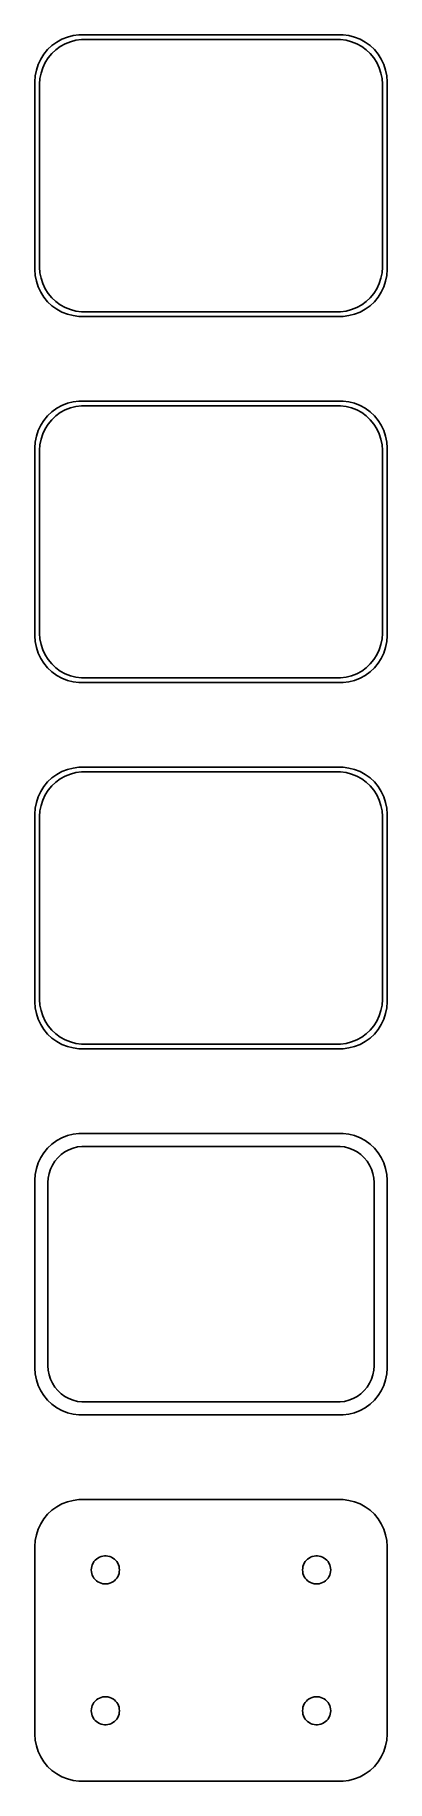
# Model space of a CAD drawing. Header units: metres. Extents: x -19 to 19, y 141 to 327.
import ezdxf

# ---------------------------------------------------------------- set-up
doc = ezdxf.new("R2010")
doc.units = ezdxf.units.M

msp = doc.modelspace()

# ---------------------------------------------------------------- linework, layer by layer
for p, q in [((-16.9371, 325.853), (-17.3948, 325.423)), ((-16.4291, 326.222), (-16.9371, 325.853)), ((-16.5278, 325.41), (-16.0452, 325.761)), ((-15.8789, 326.524), (-16.4291, 326.222)), ((-16.0452, 325.761), (-15.5224, 326.048)), ((-15.2951, 326.755), (-15.8789, 326.524)), ((-15.5224, 326.048), (-14.9678, 326.268)), ((-14.6869, 326.911), (-15.2951, 326.755)), ((-14.9678, 326.268), (-14.3901, 326.416)), ((-14.0639, 326.99), (-14.6869, 326.911)), ((-14.3901, 326.416), (-13.7982, 326.491)), ((14.0639, 326.99), (-14.0639, 326.99)), ((-13.7982, 326.491), (13.7982, 326.491)), ((13.7982, 326.491), (14.3901, 326.416)), ((14.6869, 326.911), (14.0639, 326.99)), ((14.3901, 326.416), (14.9678, 326.268)), ((15.2951, 326.755), (14.6869, 326.911)), ((14.9678, 326.268), (15.5224, 326.048)), ((15.8789, 326.524), (15.2951, 326.755)), ((15.5224, 326.048), (16.0452, 325.761)), ((16.4291, 326.222), (15.8789, 326.524)), ((16.0452, 325.761), (16.5278, 325.41)), ((16.9371, 325.853), (16.4291, 326.222)), ((17.3948, 325.423), (16.9371, 325.853)), ((-18.3989, 323.841), (-18.5929, 323.243)), ((-18.1315, 324.409), (-18.3989, 323.841)), ((-17.7951, 324.939), (-18.1315, 324.409)), ((-17.9164, 323.499), (-17.6624, 324.038)), ((-17.3948, 325.423), (-17.7951, 324.939)), ((-17.6624, 324.038), (-17.3428, 324.542)), ((-17.3428, 324.542), (-16.9626, 325.002)), ((-16.9626, 325.002), (-16.5278, 325.41)), ((16.5278, 325.41), (16.9626, 325.002)), ((16.9626, 325.002), (17.3428, 324.542)), ((17.3428, 324.542), (17.6624, 324.038)), ((17.7951, 324.939), (17.3948, 325.423)), ((17.6624, 324.038), (17.9164, 323.499)), ((18.1315, 324.409), (17.7951, 324.939)), ((18.3989, 323.841), (18.1315, 324.409)), ((18.5929, 323.243), (18.3989, 323.841)), ((-18.7106, 322.627), (-18.75, 322)), ((-18.75, 322), (-18.75, 302)), ((-18.5929, 323.243), (-18.7106, 322.627)), ((-18.25, 321.75), (-18.2125, 322.345)), ((-18.25, 302.25), (-18.25, 321.75)), ((-18.2125, 322.345), (-18.1008, 322.931)), ((-18.1008, 322.931), (-17.9164, 323.499)), ((17.9164, 323.499), (18.1008, 322.931)), ((18.1008, 322.931), (18.2125, 322.345)), ((18.2125, 322.345), (18.25, 321.75)), ((18.25, 321.75), (18.25, 302.25)), ((18.7106, 322.627), (18.5929, 323.243)), ((18.75, 322), (18.7106, 322.627)), ((18.75, 302), (18.75, 322)), ((-18.75, 302), (-18.7106, 301.373)), ((-18.7106, 301.373), (-18.5929, 300.757)), ((-18.2125, 301.655), (-18.25, 302.25)), ((-18.1008, 301.069), (-18.2125, 301.655)), ((18.2125, 301.655), (18.1008, 301.069)), ((18.25, 302.25), (18.2125, 301.655)), ((18.5929, 300.757), (18.7106, 301.373)), ((18.7106, 301.373), (18.75, 302)), ((-18.5929, 300.757), (-18.3989, 300.159)), ((-18.3989, 300.159), (-18.1315, 299.591)), ((-18.1315, 299.591), (-17.7951, 299.061)), ((-17.9164, 300.501), (-18.1008, 301.069)), ((-17.6624, 299.962), (-17.9164, 300.501)), ((-17.3428, 299.458), (-17.6624, 299.962)), ((-16.9626, 298.998), (-17.3428, 299.458)), ((17.3428, 299.458), (16.9626, 298.998)), ((17.6624, 299.962), (17.3428, 299.458)), ((17.9164, 300.501), (17.6624, 299.962)), ((17.7951, 299.061), (18.1315, 299.591)), ((18.1008, 301.069), (17.9164, 300.501)), ((18.1315, 299.591), (18.3989, 300.159)), ((18.3989, 300.159), (18.5929, 300.757)), ((-17.7951, 299.061), (-17.3948, 298.577)), ((-17.3948, 298.577), (-16.9371, 298.147)), ((-16.5278, 298.59), (-16.9626, 298.998)), ((-16.9371, 298.147), (-16.4291, 297.778)), ((-16.0452, 298.239), (-16.5278, 298.59)), ((-16.4291, 297.778), (-15.8789, 297.476)), ((-15.5224, 297.952), (-16.0452, 298.239)), ((-14.9678, 297.732), (-15.5224, 297.952)), ((-14.3901, 297.584), (-14.9678, 297.732)), ((-13.7982, 297.509), (-14.3901, 297.584)), ((14.3901, 297.584), (13.7982, 297.509)), ((14.9678, 297.732), (14.3901, 297.584)), ((15.5224, 297.952), (14.9678, 297.732)), ((16.0452, 298.239), (15.5224, 297.952)), ((15.8789, 297.476), (16.4291, 297.778)), ((16.5278, 298.59), (16.0452, 298.239)), ((16.4291, 297.778), (16.9371, 298.147)), ((16.9626, 298.998), (16.5278, 298.59)), ((16.9371, 298.147), (17.3948, 298.577)), ((17.3948, 298.577), (17.7951, 299.061)), ((-15.8789, 297.476), (-15.2951, 297.245)), ((-15.2951, 297.245), (-14.6869, 297.089)), ((-14.6869, 297.089), (-14.0639, 297.01)), ((-14.0639, 297.01), (14.0639, 297.01)), ((13.7982, 297.509), (-13.7982, 297.509)), ((14.0639, 297.01), (14.6869, 297.089)), ((14.6869, 297.089), (15.2951, 297.245)), ((15.2951, 297.245), (15.8789, 297.476)), ((-17.3948, 286.423), (-17.7951, 285.939)), ((-16.9371, 286.853), (-17.3948, 286.423)), ((-16.9626, 286.002), (-16.5278, 286.41)), ((-16.4291, 287.222), (-16.9371, 286.853)), ((-16.5278, 286.41), (-16.0452, 286.761)), ((-15.8789, 287.524), (-16.4291, 287.222)), ((-16.0452, 286.761), (-15.5224, 287.048)), ((-15.2951, 287.755), (-15.8789, 287.524)), ((-15.5224, 287.048), (-14.9678, 287.268)), ((-14.6869, 287.911), (-15.2951, 287.755)), ((-14.9678, 287.268), (-14.3901, 287.416)), ((-14.0639, 287.99), (-14.6869, 287.911)), ((-14.3901, 287.416), (-13.7982, 287.491)), ((14.0639, 287.99), (-14.0639, 287.99)), ((-13.7982, 287.491), (13.7982, 287.491)), ((13.7982, 287.491), (14.3901, 287.416)), ((14.6869, 287.911), (14.0639, 287.99)), ((14.3901, 287.416), (14.9678, 287.268)), ((15.2951, 287.755), (14.6869, 287.911)), ((14.9678, 287.268), (15.5224, 287.048)), ((15.8789, 287.524), (15.2951, 287.755)), ((15.5224, 287.048), (16.0452, 286.761)), ((16.4291, 287.222), (15.8789, 287.524)), ((16.0452, 286.761), (16.5278, 286.41)), ((16.9371, 286.853), (16.4291, 287.222)), ((16.5278, 286.41), (16.9626, 286.002)), ((17.3948, 286.423), (16.9371, 286.853)), ((17.7951, 285.939), (17.3948, 286.423)), ((-18.3989, 284.841), (-18.5929, 284.243)), ((-18.1315, 285.409), (-18.3989, 284.841)), ((-17.7951, 285.939), (-18.1315, 285.409)), ((-17.9164, 284.499), (-17.6624, 285.038)), ((-17.6624, 285.038), (-17.3428, 285.542)), ((-17.3428, 285.542), (-16.9626, 286.002)), ((16.9626, 286.002), (17.3428, 285.542)), ((17.3428, 285.542), (17.6624, 285.038)), ((17.6624, 285.038), (17.9164, 284.499)), ((18.1315, 285.409), (17.7951, 285.939)), ((18.3989, 284.841), (18.1315, 285.409)), ((18.5929, 284.243), (18.3989, 284.841)), ((-18.7106, 283.627), (-18.75, 283)), ((-18.75, 283), (-18.75, 263)), ((-18.5929, 284.243), (-18.7106, 283.627)), ((-18.25, 282.75), (-18.2125, 283.345)), ((-18.25, 263.25), (-18.25, 282.75)), ((-18.2125, 283.345), (-18.1008, 283.931)), ((-18.1008, 283.931), (-17.9164, 284.499)), ((17.9164, 284.499), (18.1008, 283.931)), ((18.1008, 283.931), (18.2125, 283.345)), ((18.2125, 283.345), (18.25, 282.75)), ((18.25, 282.75), (18.25, 263.25)), ((18.7106, 283.627), (18.5929, 284.243)), ((18.75, 283), (18.7106, 283.627)), ((18.75, 263), (18.75, 283)), ((-18.75, 263), (-18.7106, 262.373)), ((-18.7106, 262.373), (-18.5929, 261.757)), ((-18.2125, 262.655), (-18.25, 263.25)), ((-18.1008, 262.069), (-18.2125, 262.655)), ((18.2125, 262.655), (18.1008, 262.069)), ((18.25, 263.25), (18.2125, 262.655)), ((18.5929, 261.757), (18.7106, 262.373)), ((18.7106, 262.373), (18.75, 263)), ((-18.5929, 261.757), (-18.3989, 261.159)), ((-18.3989, 261.159), (-18.1315, 260.591)), ((-18.1315, 260.591), (-17.7951, 260.061)), ((-17.9164, 261.501), (-18.1008, 262.069)), ((-17.6624, 260.962), (-17.9164, 261.501)), ((-17.3428, 260.458), (-17.6624, 260.962)), ((-16.9626, 259.998), (-17.3428, 260.458)), ((17.3428, 260.458), (16.9626, 259.998)), ((17.6624, 260.962), (17.3428, 260.458)), ((17.9164, 261.501), (17.6624, 260.962)), ((17.7951, 260.061), (18.1315, 260.591)), ((18.1008, 262.069), (17.9164, 261.501)), ((18.1315, 260.591), (18.3989, 261.159)), ((18.3989, 261.159), (18.5929, 261.757)), ((-17.7951, 260.061), (-17.3948, 259.577)), ((-17.3948, 259.577), (-16.9371, 259.147)), ((-16.5278, 259.59), (-16.9626, 259.998)), ((-16.9371, 259.147), (-16.4291, 258.778)), ((-16.0452, 259.239), (-16.5278, 259.59)), ((-16.4291, 258.778), (-15.8789, 258.476)), ((-15.5224, 258.952), (-16.0452, 259.239)), ((-14.9678, 258.732), (-15.5224, 258.952)), ((-14.3901, 258.584), (-14.9678, 258.732)), ((-13.7982, 258.509), (-14.3901, 258.584)), ((14.3901, 258.584), (13.7982, 258.509)), ((14.9678, 258.732), (14.3901, 258.584)), ((15.5224, 258.952), (14.9678, 258.732)), ((16.0452, 259.239), (15.5224, 258.952)), ((15.8789, 258.476), (16.4291, 258.778)), ((16.5278, 259.59), (16.0452, 259.239)), ((16.4291, 258.778), (16.9371, 259.147)), ((16.9626, 259.998), (16.5278, 259.59)), ((16.9371, 259.147), (17.3948, 259.577)), ((17.3948, 259.577), (17.7951, 260.061)), ((-15.8789, 258.476), (-15.2951, 258.245)), ((-15.2951, 258.245), (-14.6869, 258.089)), ((-14.6869, 258.089), (-14.0639, 258.01)), ((-14.0639, 258.01), (14.0639, 258.01)), ((13.7982, 258.509), (-13.7982, 258.509)), ((14.0639, 258.01), (14.6869, 258.089)), ((14.6869, 258.089), (15.2951, 258.245)), ((15.2951, 258.245), (15.8789, 258.476)), ((-17.3948, 247.423), (-17.7951, 246.939)), ((-16.9371, 247.853), (-17.3948, 247.423)), ((-16.9626, 247.002), (-16.5278, 247.41)), ((-16.4291, 248.222), (-16.9371, 247.853)), ((-16.5278, 247.41), (-16.0452, 247.761)), ((-15.8789, 248.524), (-16.4291, 248.222)), ((-16.0452, 247.761), (-15.5224, 248.048)), ((-15.2951, 248.755), (-15.8789, 248.524)), ((-15.5224, 248.048), (-14.9678, 248.268)), ((-14.6869, 248.911), (-15.2951, 248.755)), ((-14.9678, 248.268), (-14.3901, 248.416)), ((-14.0639, 248.99), (-14.6869, 248.911)), ((-14.3901, 248.416), (-13.7982, 248.491)), ((14.0639, 248.99), (-14.0639, 248.99)), ((-13.7982, 248.491), (13.7982, 248.491)), ((13.7982, 248.491), (14.3901, 248.416)), ((14.6869, 248.911), (14.0639, 248.99)), ((14.3901, 248.416), (14.9678, 248.268)), ((15.2951, 248.755), (14.6869, 248.911)), ((14.9678, 248.268), (15.5224, 248.048)), ((15.8789, 248.524), (15.2951, 248.755)), ((15.5224, 248.048), (16.0452, 247.761)), ((16.4291, 248.222), (15.8789, 248.524)), ((16.0452, 247.761), (16.5278, 247.41)), ((16.9371, 247.853), (16.4291, 248.222)), ((16.5278, 247.41), (16.9626, 247.002)), ((17.3948, 247.423), (16.9371, 247.853)), ((17.7951, 246.939), (17.3948, 247.423)), ((-18.3989, 245.841), (-18.5929, 245.243)), ((-18.1315, 246.409), (-18.3989, 245.841)), ((-17.7951, 246.939), (-18.1315, 246.409)), ((-18.1008, 244.931), (-17.9164, 245.499)), ((-17.9164, 245.499), (-17.6624, 246.038)), ((-17.6624, 246.038), (-17.3428, 246.542)), ((-17.3428, 246.542), (-16.9626, 247.002)), ((16.9626, 247.002), (17.3428, 246.542)), ((17.3428, 246.542), (17.6624, 246.038)), ((17.6624, 246.038), (17.9164, 245.499)), ((18.1315, 246.409), (17.7951, 246.939)), ((17.9164, 245.499), (18.1008, 244.931)), ((18.3989, 245.841), (18.1315, 246.409)), ((18.5929, 245.243), (18.3989, 245.841)), ((-18.7106, 244.627), (-18.75, 244)), ((-18.75, 244), (-18.75, 224)), ((-18.5929, 245.243), (-18.7106, 244.627)), ((-18.25, 243.75), (-18.2125, 244.345)), ((-18.25, 224.25), (-18.25, 243.75)), ((-18.2125, 244.345), (-18.1008, 244.931)), ((18.1008, 244.931), (18.2125, 244.345)), ((18.2125, 244.345), (18.25, 243.75)), ((18.25, 243.75), (18.25, 224.25)), ((18.7106, 244.627), (18.5929, 245.243)), ((18.75, 244), (18.7106, 244.627)), ((18.75, 224), (18.75, 244)), ((-18.75, 224), (-18.7106, 223.373)), ((-18.7106, 223.373), (-18.5929, 222.757)), ((-18.2125, 223.655), (-18.25, 224.25)), ((-18.1008, 223.069), (-18.2125, 223.655)), ((18.2125, 223.655), (18.1008, 223.069)), ((18.25, 224.25), (18.2125, 223.655)), ((18.5929, 222.757), (18.7106, 223.373)), ((18.7106, 223.373), (18.75, 224)), ((-18.5929, 222.757), (-18.3989, 222.159)), ((-18.3989, 222.159), (-18.1315, 221.591)), ((-18.1315, 221.591), (-17.7951, 221.061)), ((-17.9164, 222.501), (-18.1008, 223.069)), ((-17.6624, 221.962), (-17.9164, 222.501)), ((-17.3428, 221.458), (-17.6624, 221.962)), ((-16.9626, 220.998), (-17.3428, 221.458)), ((17.3428, 221.458), (16.9626, 220.998)), ((17.6624, 221.962), (17.3428, 221.458)), ((17.9164, 222.501), (17.6624, 221.962)), ((17.7951, 221.061), (18.1315, 221.591)), ((18.1008, 223.069), (17.9164, 222.501)), ((18.1315, 221.591), (18.3989, 222.159)), ((18.3989, 222.159), (18.5929, 222.757)), ((-17.7951, 221.061), (-17.3948, 220.577)), ((-17.3948, 220.577), (-16.9371, 220.147)), ((-16.5278, 220.59), (-16.9626, 220.998)), ((-16.9371, 220.147), (-16.4291, 219.778)), ((-16.0452, 220.239), (-16.5278, 220.59)), ((-16.4291, 219.778), (-15.8789, 219.476)), ((-15.5224, 219.952), (-16.0452, 220.239)), ((-15.8789, 219.476), (-15.2951, 219.245)), ((-14.9678, 219.732), (-15.5224, 219.952)), ((-14.3901, 219.584), (-14.9678, 219.732)), ((-13.7982, 219.509), (-14.3901, 219.584)), ((13.7982, 219.509), (-13.7982, 219.509)), ((14.3901, 219.584), (13.7982, 219.509)), ((14.9678, 219.732), (14.3901, 219.584)), ((15.5224, 219.952), (14.9678, 219.732)), ((15.2951, 219.245), (15.8789, 219.476)), ((16.0452, 220.239), (15.5224, 219.952)), ((15.8789, 219.476), (16.4291, 219.778)), ((16.5278, 220.59), (16.0452, 220.239)), ((16.4291, 219.778), (16.9371, 220.147)), ((16.9626, 220.998), (16.5278, 220.59)), ((16.9371, 220.147), (17.3948, 220.577)), ((17.3948, 220.577), (17.7951, 221.061)), ((-15.2951, 219.245), (-14.6869, 219.089)), ((-14.6869, 219.089), (-14.0639, 219.01)), ((-14.0639, 219.01), (14.0639, 219.01)), ((14.0639, 219.01), (14.6869, 219.089)), ((14.6869, 219.089), (15.2951, 219.245)), ((-17.3948, 208.423), (-17.7951, 207.939)), ((-16.9371, 208.853), (-17.3948, 208.423)), ((-16.4291, 209.222), (-16.9371, 208.853)), ((-15.8789, 209.524), (-16.4291, 209.222)), ((-15.2951, 209.755), (-15.8789, 209.524)), ((-14.6869, 209.911), (-15.2951, 209.755)), ((-15.1475, 208.251), (-14.6957, 208.43)), ((-14.6957, 208.43), (-14.2251, 208.551)), ((-14.0639, 209.99), (-14.6869, 209.911)), ((-14.2251, 208.551), (-13.743, 208.612)), ((14.0639, 209.99), (-14.0639, 209.99)), ((-13.743, 208.612), (13.743, 208.612)), ((13.743, 208.612), (14.2251, 208.551)), ((14.6869, 209.911), (14.0639, 209.99)), ((14.2251, 208.551), (14.6957, 208.43)), ((15.2951, 209.755), (14.6869, 209.911)), ((14.6957, 208.43), (15.1475, 208.251)), ((15.8789, 209.524), (15.2951, 209.755)), ((16.4291, 209.222), (15.8789, 209.524)), ((16.9371, 208.853), (16.4291, 209.222)), ((17.3948, 208.423), (16.9371, 208.853)), ((17.7951, 207.939), (17.3948, 208.423)), ((-18.3989, 206.841), (-18.5929, 206.243)), ((-18.1315, 207.409), (-18.3989, 206.841)), ((-17.7951, 207.939), (-18.1315, 207.409)), ((-17.0977, 206.174), (-16.8908, 206.614)), ((-16.8908, 206.614), (-16.6305, 207.024)), ((-16.6305, 207.024), (-16.3207, 207.399)), ((-16.3207, 207.399), (-15.9665, 207.731)), ((-15.9665, 207.731), (-15.5734, 208.017)), ((-15.5734, 208.017), (-15.1475, 208.251)), ((15.1475, 208.251), (15.5734, 208.017)), ((15.5734, 208.017), (15.9665, 207.731)), ((15.9665, 207.731), (16.3207, 207.399)), ((16.3207, 207.399), (16.6305, 207.024)), ((16.6305, 207.024), (16.8908, 206.614)), ((16.8908, 206.614), (17.0977, 206.174)), ((18.1315, 207.409), (17.7951, 207.939)), ((18.3989, 206.841), (18.1315, 207.409)), ((18.5929, 206.243), (18.3989, 206.841)), ((-18.7106, 205.627), (-18.75, 205)), ((-18.75, 205), (-18.75, 185)), ((-18.5929, 206.243), (-18.7106, 205.627)), ((-17.3695, 204.75), (-17.339, 205.235)), ((-17.3695, 185.25), (-17.3695, 204.75)), ((-17.339, 205.235), (-17.2479, 205.712)), ((-17.2479, 205.712), (-17.0977, 206.174)), ((17.0977, 206.174), (17.2479, 205.712)), ((17.2479, 205.712), (17.339, 205.235)), ((17.339, 205.235), (17.3695, 204.75)), ((17.3695, 204.75), (17.3695, 185.25)), ((18.7106, 205.627), (18.5929, 206.243)), ((18.75, 205), (18.7106, 205.627)), ((18.75, 185), (18.75, 205)), ((-18.75, 185), (-18.7106, 184.373)), ((-18.7106, 184.373), (-18.5929, 183.757)), ((-17.339, 184.765), (-17.3695, 185.25)), ((-17.2479, 184.288), (-17.339, 184.765)), ((-17.0977, 183.826), (-17.2479, 184.288)), ((17.2479, 184.288), (17.0977, 183.826)), ((17.339, 184.765), (17.2479, 184.288)), ((17.3695, 185.25), (17.339, 184.765)), ((18.5929, 183.757), (18.7106, 184.373)), ((18.7106, 184.373), (18.75, 185)), ((-18.5929, 183.757), (-18.3989, 183.159)), ((-18.3989, 183.159), (-18.1315, 182.591)), ((-18.1315, 182.591), (-17.7951, 182.061)), ((-16.8908, 183.386), (-17.0977, 183.826)), ((-16.6305, 182.976), (-16.8908, 183.386)), ((-16.3207, 182.601), (-16.6305, 182.976)), ((-15.9665, 182.269), (-16.3207, 182.601)), ((-15.5734, 181.983), (-15.9665, 182.269)), ((15.9665, 182.269), (15.5734, 181.983)), ((16.3207, 182.601), (15.9665, 182.269)), ((16.6305, 182.976), (16.3207, 182.601)), ((16.8908, 183.386), (16.6305, 182.976)), ((17.0977, 183.826), (16.8908, 183.386)), ((17.7951, 182.061), (18.1315, 182.591)), ((18.1315, 182.591), (18.3989, 183.159)), ((18.3989, 183.159), (18.5929, 183.757)), ((-17.7951, 182.061), (-17.3948, 181.577)), ((-17.3948, 181.577), (-16.9371, 181.147)), ((-16.9371, 181.147), (-16.4291, 180.778)), ((-16.4291, 180.778), (-15.8789, 180.476)), ((-15.8789, 180.476), (-15.2951, 180.245)), ((-15.1475, 181.749), (-15.5734, 181.983)), ((-14.6957, 181.57), (-15.1475, 181.749)), ((-14.2251, 181.449), (-14.6957, 181.57)), ((-13.743, 181.388), (-14.2251, 181.449)), ((13.743, 181.388), (-13.743, 181.388)), ((14.2251, 181.449), (13.743, 181.388)), ((14.6957, 181.57), (14.2251, 181.449)), ((15.1475, 181.749), (14.6957, 181.57)), ((15.5734, 181.983), (15.1475, 181.749)), ((15.2951, 180.245), (15.8789, 180.476)), ((15.8789, 180.476), (16.4291, 180.778)), ((16.4291, 180.778), (16.9371, 181.147)), ((16.9371, 181.147), (17.3948, 181.577)), ((17.3948, 181.577), (17.7951, 182.061)), ((-15.2951, 180.245), (-14.6869, 180.089)), ((-14.6869, 180.089), (-14.0639, 180.01)), ((-14.0639, 180.01), (14.0639, 180.01)), ((14.0639, 180.01), (14.6869, 180.089)), ((14.6869, 180.089), (15.2951, 180.245)), ((-17.3948, 169.423), (-17.7951, 168.939)), ((-16.9371, 169.853), (-17.3948, 169.423)), ((-16.4291, 170.222), (-16.9371, 169.853)), ((-15.8789, 170.524), (-16.4291, 170.222)), ((-15.2951, 170.755), (-15.8789, 170.524)), ((-14.6869, 170.911), (-15.2951, 170.755)), ((-14.0639, 170.99), (-14.6869, 170.911)), ((14.0639, 170.99), (-14.0639, 170.99)), ((14.6869, 170.911), (14.0639, 170.99)), ((15.2951, 170.755), (14.6869, 170.911)), ((15.8789, 170.524), (15.2951, 170.755)), ((16.4291, 170.222), (15.8789, 170.524)), ((16.9371, 169.853), (16.4291, 170.222)), ((17.3948, 169.423), (16.9371, 169.853)), ((17.7951, 168.939), (17.3948, 169.423)), ((-18.3989, 167.841), (-18.5929, 167.243)), ((-18.1315, 168.409), (-18.3989, 167.841)), ((-17.7951, 168.939), (-18.1315, 168.409)), ((18.1315, 168.409), (17.7951, 168.939)), ((18.3989, 167.841), (18.1315, 168.409)), ((18.5929, 167.243), (18.3989, 167.841)), ((-18.7106, 166.627), (-18.75, 166)), ((-18.75, 166), (-18.75, 146)), ((-18.5929, 167.243), (-18.7106, 166.627)), ((18.7106, 166.627), (18.5929, 167.243)), ((18.75, 166), (18.7106, 166.627)), ((18.75, 146), (18.75, 166)), ((-12.75, 163.5), (-12.7382, 163.688)), ((-12.7382, 163.688), (-12.7029, 163.873)), ((-12.7029, 163.873), (-12.6447, 164.052)), ((-12.6447, 164.052), (-12.5645, 164.223)), ((-12.5645, 164.223), (-12.4635, 164.382)), ((-12.4635, 164.382), (-12.3434, 164.527)), ((-12.3434, 164.527), (-12.2061, 164.656)), ((-12.2061, 164.656), (-12.0537, 164.766)), ((-12.0537, 164.766), (-11.8887, 164.857)), ((-11.8887, 164.857), (-11.7135, 164.927)), ((-11.7135, 164.927), (-11.5311, 164.973)), ((-11.5311, 164.973), (-11.3442, 164.997)), ((-11.3442, 164.997), (-11.1558, 164.997)), ((-11.1558, 164.997), (-10.9689, 164.973)), ((-10.9689, 164.973), (-10.7865, 164.927)), ((-10.7865, 164.927), (-10.6113, 164.857)), ((-10.6113, 164.857), (-10.4463, 164.766)), ((-10.4463, 164.766), (-10.2939, 164.656)), ((-10.2939, 164.656), (-10.1565, 164.527)), ((-10.1565, 164.527), (-10.0365, 164.382)), ((-10.0365, 164.382), (-9.93553, 164.223)), ((-9.93553, 164.223), (-9.85533, 164.052)), ((-9.85533, 164.052), (-9.79712, 163.873)), ((-9.79712, 163.873), (-9.76183, 163.688)), ((-9.76183, 163.688), (-9.75, 163.5)), ((9.75, 163.5), (9.76183, 163.688)), ((9.76183, 163.688), (9.79712, 163.873)), ((9.79712, 163.873), (9.85533, 164.052)), ((9.85533, 164.052), (9.93553, 164.223)), ((9.93553, 164.223), (10.0365, 164.382)), ((10.0365, 164.382), (10.1565, 164.527)), ((10.1565, 164.527), (10.2939, 164.656)), ((10.2939, 164.656), (10.4463, 164.766)), ((10.4463, 164.766), (10.6113, 164.857)), ((10.6113, 164.857), (10.7865, 164.927)), ((10.7865, 164.927), (10.9689, 164.973)), ((10.9689, 164.973), (11.1558, 164.997)), ((11.1558, 164.997), (11.3442, 164.997)), ((11.3442, 164.997), (11.5311, 164.973)), ((11.5311, 164.973), (11.7135, 164.927)), ((11.7135, 164.927), (11.8887, 164.857)), ((11.8887, 164.857), (12.0537, 164.766)), ((12.0537, 164.766), (12.2061, 164.656)), ((12.2061, 164.656), (12.3434, 164.527)), ((12.3434, 164.527), (12.4635, 164.382)), ((12.4635, 164.382), (12.5645, 164.223)), ((12.5645, 164.223), (12.6447, 164.052)), ((12.6447, 164.052), (12.7029, 163.873)), ((12.7029, 163.873), (12.7382, 163.688)), ((12.7382, 163.688), (12.75, 163.5)), ((-12.7382, 163.312), (-12.75, 163.5)), ((-12.7029, 163.127), (-12.7382, 163.312)), ((-12.6447, 162.948), (-12.7029, 163.127)), ((-12.5645, 162.777), (-12.6447, 162.948)), ((-12.4635, 162.618), (-12.5645, 162.777)), ((-12.3434, 162.473), (-12.4635, 162.618)), ((-12.2061, 162.344), (-12.3434, 162.473)), ((-12.0537, 162.234), (-12.2061, 162.344)), ((-11.8887, 162.143), (-12.0537, 162.234)), ((-11.7135, 162.073), (-11.8887, 162.143)), ((-11.5311, 162.027), (-11.7135, 162.073)), ((-11.3442, 162.003), (-11.5311, 162.027)), ((-11.1558, 162.003), (-11.3442, 162.003)), ((-10.9689, 162.027), (-11.1558, 162.003)), ((-10.7865, 162.073), (-10.9689, 162.027)), ((-10.6113, 162.143), (-10.7865, 162.073)), ((-10.4463, 162.234), (-10.6113, 162.143)), ((-10.2939, 162.344), (-10.4463, 162.234)), ((-10.1565, 162.473), (-10.2939, 162.344)), ((-10.0365, 162.618), (-10.1565, 162.473)), ((-9.93553, 162.777), (-10.0365, 162.618)), ((-9.85533, 162.948), (-9.93553, 162.777)), ((-9.79712, 163.127), (-9.85533, 162.948)), ((-9.76183, 163.312), (-9.79712, 163.127)), ((-9.75, 163.5), (-9.76183, 163.312)), ((9.76183, 163.312), (9.75, 163.5)), ((9.79712, 163.127), (9.76183, 163.312)), ((9.85533, 162.948), (9.79712, 163.127)), ((9.93553, 162.777), (9.85533, 162.948)), ((10.0365, 162.618), (9.93553, 162.777)), ((10.1565, 162.473), (10.0365, 162.618)), ((10.2939, 162.344), (10.1565, 162.473)), ((10.4463, 162.234), (10.2939, 162.344)), ((10.6113, 162.143), (10.4463, 162.234)), ((10.7865, 162.073), (10.6113, 162.143)), ((10.9689, 162.027), (10.7865, 162.073)), ((11.1558, 162.003), (10.9689, 162.027)), ((11.3442, 162.003), (11.1558, 162.003)), ((11.5311, 162.027), (11.3442, 162.003)), ((11.7135, 162.073), (11.5311, 162.027)), ((11.8887, 162.143), (11.7135, 162.073)), ((12.0537, 162.234), (11.8887, 162.143)), ((12.2061, 162.344), (12.0537, 162.234)), ((12.3434, 162.473), (12.2061, 162.344)), ((12.4635, 162.618), (12.3434, 162.473)), ((12.5645, 162.777), (12.4635, 162.618)), ((12.6447, 162.948), (12.5645, 162.777)), ((12.7029, 163.127), (12.6447, 162.948)), ((12.7382, 163.312), (12.7029, 163.127)), ((12.75, 163.5), (12.7382, 163.312)), ((-12.7382, 148.688), (-12.7029, 148.873)), ((-12.7029, 148.873), (-12.6447, 149.052)), ((-12.6447, 149.052), (-12.5645, 149.223)), ((-12.5645, 149.223), (-12.4635, 149.382)), ((-12.4635, 149.382), (-12.3434, 149.527)), ((-12.3434, 149.527), (-12.2061, 149.656)), ((-12.2061, 149.656), (-12.0537, 149.766)), ((-12.0537, 149.766), (-11.8887, 149.857)), ((-11.8887, 149.857), (-11.7135, 149.927)), ((-11.7135, 149.927), (-11.5311, 149.973)), ((-11.5311, 149.973), (-11.3442, 149.997)), ((-11.3442, 149.997), (-11.1558, 149.997)), ((-11.1558, 149.997), (-10.9689, 149.973)), ((-10.9689, 149.973), (-10.7865, 149.927)), ((-10.7865, 149.927), (-10.6113, 149.857)), ((-10.6113, 149.857), (-10.4463, 149.766)), ((-10.4463, 149.766), (-10.2939, 149.656)), ((-10.2939, 149.656), (-10.1565, 149.527)), ((-10.1565, 149.527), (-10.0365, 149.382)), ((-10.0365, 149.382), (-9.93553, 149.223)), ((-9.93553, 149.223), (-9.85533, 149.052)), ((-9.85533, 149.052), (-9.79712, 148.873)), ((-9.79712, 148.873), (-9.76183, 148.688)), ((9.76183, 148.688), (9.79712, 148.873)), ((9.79712, 148.873), (9.85533, 149.052)), ((9.85533, 149.052), (9.93553, 149.223)), ((9.93553, 149.223), (10.0365, 149.382)), ((10.0365, 149.382), (10.1565, 149.527)), ((10.1565, 149.527), (10.2939, 149.656)), ((10.2939, 149.656), (10.4463, 149.766)), ((10.4463, 149.766), (10.6113, 149.857)), ((10.6113, 149.857), (10.7865, 149.927)), ((10.7865, 149.927), (10.9689, 149.973)), ((10.9689, 149.973), (11.1558, 149.997)), ((11.1558, 149.997), (11.3442, 149.997)), ((11.3442, 149.997), (11.5311, 149.973)), ((11.5311, 149.973), (11.7135, 149.927)), ((11.7135, 149.927), (11.8887, 149.857)), ((11.8887, 149.857), (12.0537, 149.766)), ((12.0537, 149.766), (12.2061, 149.656)), ((12.2061, 149.656), (12.3434, 149.527)), ((12.3434, 149.527), (12.4635, 149.382)), ((12.4635, 149.382), (12.5645, 149.223)), ((12.5645, 149.223), (12.6447, 149.052)), ((12.6447, 149.052), (12.7029, 148.873)), ((12.7029, 148.873), (12.7382, 148.688)), ((-12.75, 148.5), (-12.7382, 148.688)), ((-12.7382, 148.312), (-12.75, 148.5)), ((-12.7029, 148.127), (-12.7382, 148.312)), ((-12.6447, 147.948), (-12.7029, 148.127)), ((-12.5645, 147.777), (-12.6447, 147.948)), ((-12.4635, 147.618), (-12.5645, 147.777)), ((-12.3434, 147.473), (-12.4635, 147.618)), ((-12.2061, 147.344), (-12.3434, 147.473)), ((-12.0537, 147.234), (-12.2061, 147.344)), ((-11.8887, 147.143), (-12.0537, 147.234)), ((-11.7135, 147.073), (-11.8887, 147.143)), ((-11.5311, 147.027), (-11.7135, 147.073)), ((-11.3442, 147.003), (-11.5311, 147.027)), ((-11.1558, 147.003), (-11.3442, 147.003)), ((-10.9689, 147.027), (-11.1558, 147.003)), ((-10.7865, 147.073), (-10.9689, 147.027)), ((-10.6113, 147.143), (-10.7865, 147.073)), ((-10.4463, 147.234), (-10.6113, 147.143)), ((-10.2939, 147.344), (-10.4463, 147.234)), ((-10.1565, 147.473), (-10.2939, 147.344)), ((-10.0365, 147.618), (-10.1565, 147.473)), ((-9.93553, 147.777), (-10.0365, 147.618)), ((-9.85533, 147.948), (-9.93553, 147.777)), ((-9.79712, 148.127), (-9.85533, 147.948)), ((-9.76183, 148.312), (-9.79712, 148.127)), ((-9.76183, 148.688), (-9.75, 148.5)), ((-9.75, 148.5), (-9.76183, 148.312)), ((9.75, 148.5), (9.76183, 148.688)), ((9.76183, 148.312), (9.75, 148.5)), ((9.79712, 148.127), (9.76183, 148.312)), ((9.85533, 147.948), (9.79712, 148.127)), ((9.93553, 147.777), (9.85533, 147.948)), ((10.0365, 147.618), (9.93553, 147.777)), ((10.1565, 147.473), (10.0365, 147.618)), ((10.2939, 147.344), (10.1565, 147.473)), ((10.4463, 147.234), (10.2939, 147.344)), ((10.6113, 147.143), (10.4463, 147.234)), ((10.7865, 147.073), (10.6113, 147.143)), ((10.9689, 147.027), (10.7865, 147.073)), ((11.1558, 147.003), (10.9689, 147.027)), ((11.3442, 147.003), (11.1558, 147.003)), ((11.5311, 147.027), (11.3442, 147.003)), ((11.7135, 147.073), (11.5311, 147.027)), ((11.8887, 147.143), (11.7135, 147.073)), ((12.0537, 147.234), (11.8887, 147.143)), ((12.2061, 147.344), (12.0537, 147.234)), ((12.3434, 147.473), (12.2061, 147.344)), ((12.4635, 147.618), (12.3434, 147.473)), ((12.5645, 147.777), (12.4635, 147.618)), ((12.6447, 147.948), (12.5645, 147.777)), ((12.7029, 148.127), (12.6447, 147.948)), ((12.7382, 148.312), (12.7029, 148.127)), ((12.7382, 148.688), (12.75, 148.5)), ((12.75, 148.5), (12.7382, 148.312)), ((-18.75, 146), (-18.7106, 145.373)), ((-18.7106, 145.373), (-18.5929, 144.757)), ((18.5929, 144.757), (18.7106, 145.373)), ((18.7106, 145.373), (18.75, 146)), ((-18.5929, 144.757), (-18.3989, 144.159)), ((-18.3989, 144.159), (-18.1315, 143.591)), ((-18.1315, 143.591), (-17.7951, 143.061)), ((17.7951, 143.061), (18.1315, 143.591)), ((18.1315, 143.591), (18.3989, 144.159)), ((18.3989, 144.159), (18.5929, 144.757)), ((-17.7951, 143.061), (-17.3948, 142.577)), ((-17.3948, 142.577), (-16.9371, 142.147)), ((-16.9371, 142.147), (-16.4291, 141.778)), ((-16.4291, 141.778), (-15.8789, 141.476)), ((-15.8789, 141.476), (-15.2951, 141.245)), ((15.2951, 141.245), (15.8789, 141.476)), ((15.8789, 141.476), (16.4291, 141.778)), ((16.4291, 141.778), (16.9371, 142.147)), ((16.9371, 142.147), (17.3948, 142.577)), ((17.3948, 142.577), (17.7951, 143.061)), ((-15.2951, 141.245), (-14.6869, 141.089)), ((-14.6869, 141.089), (-14.0639, 141.01)), ((-14.0639, 141.01), (14.0639, 141.01)), ((14.0639, 141.01), (14.6869, 141.089)), ((14.6869, 141.089), (15.2951, 141.245))]:
    msp.add_line(p, q)

doc.saveas('drawing.dxf')
